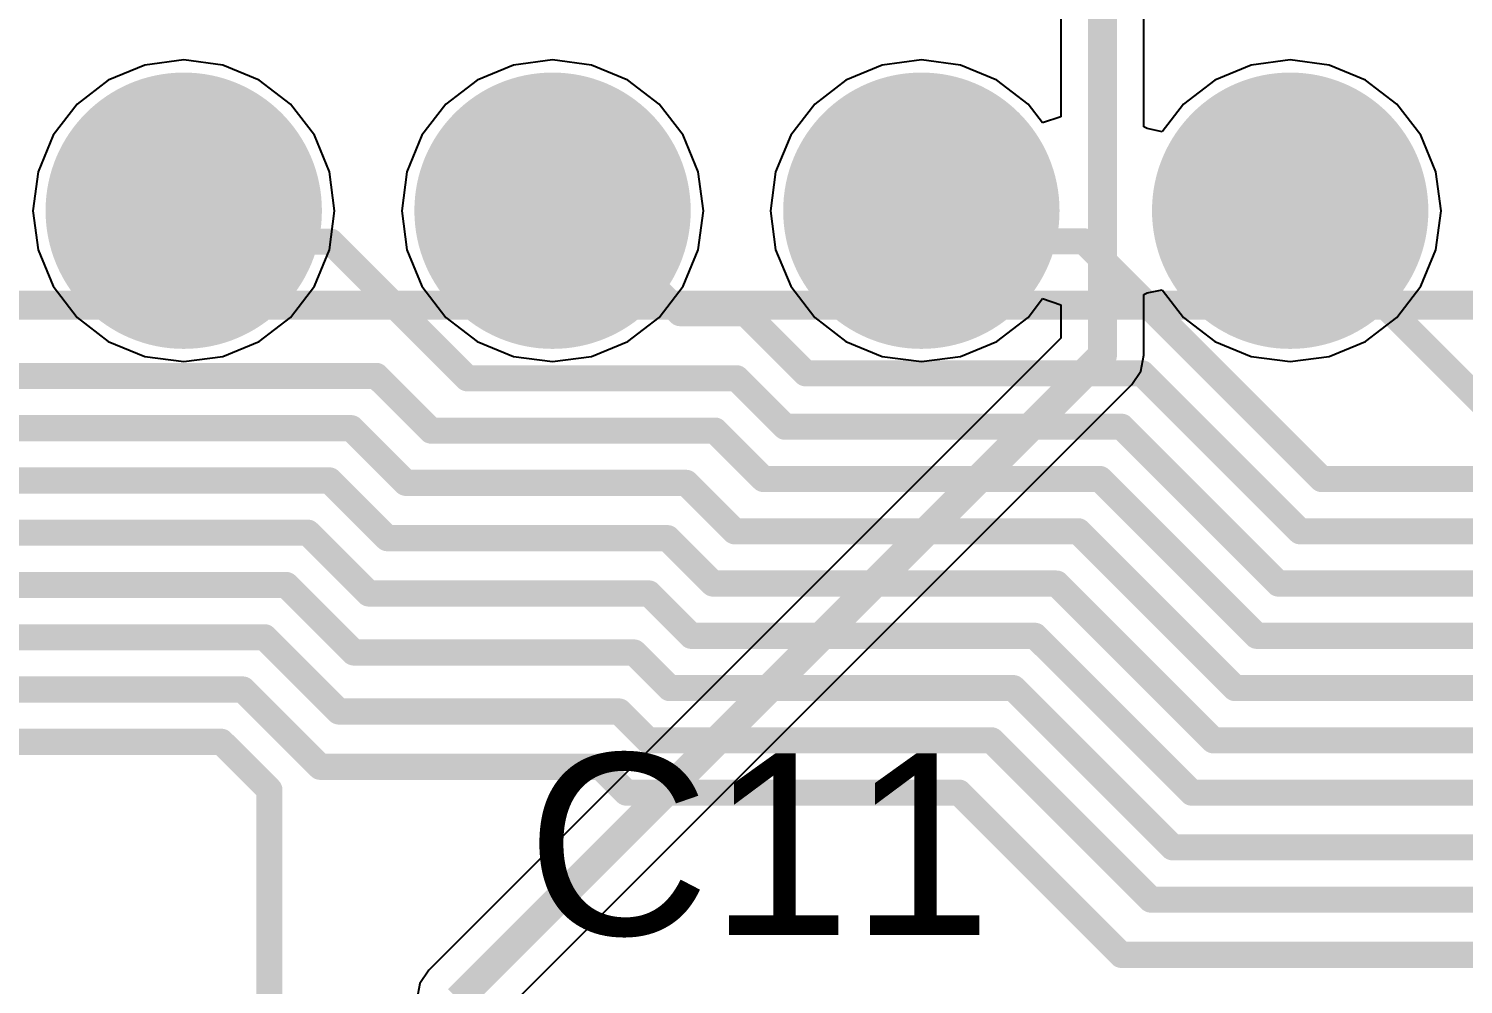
# Model space of a CAD drawing. Header units: inches. Extents: x 0 to 7.57, y 0 to 3.51.
# Drawn here: x 1.4977 to 1.8867, y 2.178 to 2.4372 of the extents above; entities that cross this region are included whole.
import ezdxf

# ---------------------------------------------------------------- set-up
doc = ezdxf.new("R2010")
doc.units = ezdxf.units.IN
doc.header["$MEASUREMENT"] = 0
for name, color, linetype in [('Bottom Courtyard', 56, 'Continuous'), ('Bottom Solder', 6, 'Continuous'), ('L1', 1, 'Continuous'), ('L2', 5, 'Continuous'), ('Multi-Layer', 9, 'Continuous'), ('Pad Holes', 156, 'Continuous'), ('Top Overlay', 2, 'Continuous'), ('Top Solder', 216, 'Continuous')]:
    doc.layers.add(name, color=color, linetype=linetype)
doc.styles.add('Arial', font='', dxfattribs={"height": 0.2})
doc.styles.get('Arial').set_extended_font_data('Arial')

# ---------------------------------------------------------------- blocks, each defined once
blk = doc.blocks.new('FMC_160LCD_V2_B_46')
at = {"layer": 'Bottom Solder'}
h = blk.add_hatch(color=6, dxfattribs=at)
edge = h.paths.add_edge_path()
edge.add_arc((0.0500001, -0.734252), 0.0374645, 0, 360)
h = blk.add_hatch(color=6, dxfattribs=at)
edge = h.paths.add_edge_path()
edge.add_arc((0.1500001, -0.734252), 0.0374645, 0, 360)
h = blk.add_hatch(color=6, dxfattribs=at)
edge = h.paths.add_edge_path()
edge.add_arc((0.2500001, -0.734252), 0.0374645, 0, 360)
h = blk.add_hatch(color=6, dxfattribs=at)
edge = h.paths.add_edge_path()
edge.add_arc((0.3500001, -0.734252), 0.0374645, 0, 360)
at = {"layer": 'L1'}
h = blk.add_hatch(color=1, dxfattribs=at)
edge = h.paths.add_edge_path()
edge.add_arc((0.0500001, -0.734252), 0.0334645, 0, 360)
h = blk.add_hatch(color=1, dxfattribs=at)
edge = h.paths.add_edge_path()
edge.add_arc((0.1500001, -0.734252), 0.0334645, 0, 360)
h = blk.add_hatch(color=1, dxfattribs=at)
edge = h.paths.add_edge_path()
edge.add_arc((0.2500001, -0.734252), 0.0334645, 0, 360)
h = blk.add_hatch(color=1, dxfattribs=at)
edge = h.paths.add_edge_path()
edge.add_arc((0.3500001, -0.734252), 0.0334645, 0, 360)
at = {"layer": 'L2'}
h = blk.add_hatch(color=5, dxfattribs=at)
edge = h.paths.add_edge_path()
edge.add_arc((0.0500001, -0.734252), 0.0334645, 0, 360)
h = blk.add_hatch(color=5, dxfattribs=at)
edge = h.paths.add_edge_path()
edge.add_arc((0.1500001, -0.734252), 0.0334645, 0, 360)
h = blk.add_hatch(color=5, dxfattribs=at)
edge = h.paths.add_edge_path()
edge.add_arc((0.2500001, -0.734252), 0.0334645, 0, 360)
h = blk.add_hatch(color=5, dxfattribs=at)
edge = h.paths.add_edge_path()
edge.add_arc((0.3500001, -0.734252), 0.0334645, 0, 360)
at = {"layer": 'Multi-Layer'}
h = blk.add_hatch(color=9, dxfattribs=at)
edge = h.paths.add_edge_path()
edge.add_arc((0.0500001, -0.734252), 0.0334645, 0, 360)
h = blk.add_hatch(color=9, dxfattribs=at)
edge = h.paths.add_edge_path()
edge.add_arc((0.1500001, -0.734252), 0.0334645, 0, 360)
h = blk.add_hatch(color=9, dxfattribs=at)
edge = h.paths.add_edge_path()
edge.add_arc((0.2500001, -0.734252), 0.0334645, 0, 360)
h = blk.add_hatch(color=9, dxfattribs=at)
edge = h.paths.add_edge_path()
edge.add_arc((0.3500001, -0.734252), 0.0334645, 0, 360)
at = {"layer": 'Pad Holes'}
h = blk.add_hatch(color=7, dxfattribs=at)
edge = h.paths.add_edge_path()
edge.add_arc((0.0500001, -0.734252), 0.0216535, 0, 360)
h = blk.add_hatch(color=7, dxfattribs=at)
edge = h.paths.add_edge_path()
edge.add_arc((0.1500001, -0.734252), 0.0216535, 0, 360)
h = blk.add_hatch(color=7, dxfattribs=at)
edge = h.paths.add_edge_path()
edge.add_arc((0.2500001, -0.734252), 0.0216535, 0, 360)
h = blk.add_hatch(color=7, dxfattribs=at)
edge = h.paths.add_edge_path()
edge.add_arc((0.3500001, -0.734252), 0.0216535, 0, 360)
at = {"layer": 'Top Solder'}
h = blk.add_hatch(color=216, dxfattribs=at)
edge = h.paths.add_edge_path()
edge.add_arc((0.0500001, -0.734252), 0.0374645, 0, 360)
h = blk.add_hatch(color=216, dxfattribs=at)
edge = h.paths.add_edge_path()
edge.add_arc((0.1500001, -0.734252), 0.0374645, 0, 360)
h = blk.add_hatch(color=216, dxfattribs=at)
edge = h.paths.add_edge_path()
edge.add_arc((0.2500001, -0.734252), 0.0374645, 0, 360)
h = blk.add_hatch(color=216, dxfattribs=at)
edge = h.paths.add_edge_path()
edge.add_arc((0.3500001, -0.734252), 0.0374645, 0, 360)
blk = doc.blocks.new('BACKLIGHT_B_52')
at = {"layer": 'Bottom Courtyard'}
blk.add_lwpolyline([(1.4173228, -0.7086614, 0.007874, 0.007874, 0), (-1.4173228, -0.7086614, 0.007874, 0.007874, 0)], format="xyseb", dxfattribs=at)

msp = doc.modelspace()

# ---------------------------------------------------------------- linework, layer by layer
at = {"layer": 'L1'}
for points in [[(1.5397637, 2.3877953, 0.0070866, 0.0070866, 0), (1.548136, 2.379423, 0.0070866, 0.0070866, 0)], [(1.6397637, 2.3877953, 0.0070866, 0.0070866, 0), (1.6465776, 2.3877953, 0.0070866, 0.0070866, 0)], [(1.6465776, 2.3877953, 0.0070866, 0.0070866, 0), (1.6743501, 2.3600228, 0.0070866, 0.0070866, 0)], [(1.7397637, 2.3877953, 0.0070866, 0.0070866, 0), (1.748066, 2.379493, 0.0070866, 0.0070866, 0)], [(1.8397637, 2.3877953, 0.0070866, 0.0070866, 0), (1.8397638, 2.3877953, 0.0070866, 0.0070866, 0)], [(1.8397638, 2.3877953, 0.0070866, 0.0070866, 0), (1.8983467, 2.3292124, 0.0070866, 0.0070866, 0)], [(1.548136, 2.379423, 0.0070866, 0.0070866, 0), (1.579577, 2.379423, 0.0070866, 0.0070866, 0)], [(1.579577, 2.379423, 0.0070866, 0.0070866, 0), (1.6166536, 2.3423464, 0.0070866, 0.0070866, 0)], [(1.748066, 2.379493, 0.0070866, 0.0070866, 0), (1.7838582, 2.379493, 0.0070866, 0.0070866, 0)], [(1.7838582, 2.379493, 0.0070866, 0.0070866, 0), (1.848312, 2.3150392, 0.0070866, 0.0070866, 0)], [(1.6743501, 2.3600228, 0.0070866, 0.0070866, 0), (1.692065, 2.3600228, 0.0070866, 0.0070866, 0)], [(1.692065, 2.3600228, 0.0070866, 0.0070866, 0), (1.708387, 2.3437008, 0.0070866, 0.0070866, 0)], [(1.4930439, 2.343, 0.0070866, 0.0070866, 0), (1.5920001, 2.343, 0.0070866, 0.0070866, 0)], [(1.5920001, 2.343, 0.0070866, 0.0070866, 0), (1.6068269, 2.3281732, 0.0070866, 0.0070866, 0)], [(1.6166536, 2.3423464, 0.0070866, 0.0070866, 0), (1.6896975, 2.3423464, 0.0070866, 0.0070866, 0)], [(1.6896975, 2.3423464, 0.0070866, 0.0070866, 0), (1.7028315, 2.3292124, 0.0070866, 0.0070866, 0)], [(1.708387, 2.3437008, 0.0070866, 0.0070866, 0), (1.7996065, 2.3437008, 0.0070866, 0.0070866, 0)], [(1.7996065, 2.3437008, 0.0070866, 0.0070866, 0), (1.8424413, 2.300866, 0.0070866, 0.0070866, 0)], [(1.4871732, 2.3288268, 0.0070866, 0.0070866, 0), (1.5851732, 2.3288268, 0.0070866, 0.0070866, 0)], [(1.5851732, 2.3288268, 0.0070866, 0.0070866, 0), (1.6, 2.314, 0.0070866, 0.0070866, 0)], [(1.6068269, 2.3281732, 0.0070866, 0.0070866, 0), (1.6838268, 2.3281732, 0.0070866, 0.0070866, 0)], [(1.6838268, 2.3281732, 0.0070866, 0.0070866, 0), (1.6969608, 2.3150392, 0.0070866, 0.0070866, 0)], [(1.7028315, 2.3292124, 0.0070866, 0.0070866, 0), (1.794051, 2.3292124, 0.0070866, 0.0070866, 0)], [(1.794051, 2.3292124, 0.0070866, 0.0070866, 0), (1.8365706, 2.2866928, 0.0070866, 0.0070866, 0)], [(1.6969608, 2.3150392, 0.0070866, 0.0070866, 0), (1.7881803, 2.3150392, 0.0070866, 0.0070866, 0)], [(1.7881803, 2.3150392, 0.0070866, 0.0070866, 0), (1.8306999, 2.2725196, 0.0070866, 0.0070866, 0)], [(1.848312, 2.3150392, 0.0070866, 0.0070866, 0), (2.074725, 2.3150392, 0.0070866, 0.0070866, 0)], [(1.4813025, 2.3146536, 0.0070866, 0.0070866, 0), (1.5793025, 2.3146536, 0.0070866, 0.0070866, 0)], [(1.5793025, 2.3146536, 0.0070866, 0.0070866, 0), (1.5949561, 2.299, 0.0070866, 0.0070866, 0)], [(1.6, 2.314, 0.0070866, 0.0070866, 0), (1.676, 2.314, 0.0070866, 0.0070866, 0)], [(1.676, 2.314, 0.0070866, 0.0070866, 0), (1.689134, 2.300866, 0.0070866, 0.0070866, 0)], [(1.4246318, 2.3004804, 0.0070866, 0.0070866, 0), (1.5734318, 2.3004804, 0.0070866, 0.0070866, 0)], [(1.5734318, 2.3004804, 0.0070866, 0.0070866, 0), (1.5899122, 2.284, 0.0070866, 0.0070866, 0)], [(1.689134, 2.300866, 0.0070866, 0.0070866, 0), (1.7823096, 2.300866, 0.0070866, 0.0070866, 0)], [(1.7823096, 2.300866, 0.0070866, 0.0070866, 0), (1.8248292, 2.2583464, 0.0070866, 0.0070866, 0)], [(1.8424413, 2.300866, 0.0070866, 0.0070866, 0), (2.0666272, 2.300866, 0.0070866, 0.0070866, 0)], [(1.5949561, 2.299, 0.0070866, 0.0070866, 0), (1.6709561, 2.299, 0.0070866, 0.0070866, 0)], [(1.6709561, 2.299, 0.0070866, 0.0070866, 0), (1.6832633, 2.2866928, 0.0070866, 0.0070866, 0)], [(1.4187611, 2.2863072, 0.0070866, 0.0070866, 0), (1.5675611, 2.2863072, 0.0070866, 0.0070866, 0)], [(1.5675611, 2.2863072, 0.0070866, 0.0070866, 0), (1.5858683, 2.268, 0.0070866, 0.0070866, 0)], [(1.5899122, 2.284, 0.0070866, 0.0070866, 0), (1.6659122, 2.284, 0.0070866, 0.0070866, 0)], [(1.6659122, 2.284, 0.0070866, 0.0070866, 0), (1.6773926, 2.2725196, 0.0070866, 0.0070866, 0)], [(1.6832633, 2.2866928, 0.0070866, 0.0070866, 0), (1.7764389, 2.2866928, 0.0070866, 0.0070866, 0)], [(1.7764389, 2.2866928, 0.0070866, 0.0070866, 0), (1.8189585, 2.2441732, 0.0070866, 0.0070866, 0)], [(1.8365706, 2.2866928, 0.0070866, 0.0070866, 0), (2.0594828, 2.2866928, 0.0070866, 0.0070866, 0)], [(1.411866, 2.272134, 0.0070866, 0.0070866, 0), (1.5616904, 2.272134, 0.0070866, 0.0070866, 0)], [(1.5616904, 2.272134, 0.0070866, 0.0070866, 0), (1.5818244, 2.252, 0.0070866, 0.0070866, 0)], [(1.6773926, 2.2725196, 0.0070866, 0.0070866, 0), (1.7705682, 2.2725196, 0.0070866, 0.0070866, 0)], [(1.7705682, 2.2725196, 0.0070866, 0.0070866, 0), (1.8130878, 2.23, 0.0070866, 0.0070866, 0)], [(1.8306999, 2.2725196, 0.0070866, 0.0070866, 0), (2.0536121, 2.2725196, 0.0070866, 0.0070866, 0)], [(1.5858683, 2.268, 0.0070866, 0.0070866, 0), (1.6618683, 2.268, 0.0070866, 0.0070866, 0)], [(1.6618683, 2.268, 0.0070866, 0.0070866, 0), (1.6715219, 2.2583464, 0.0070866, 0.0070866, 0)], [(1.4059953, 2.2579608, 0.0070866, 0.0070866, 0), (1.5558205, 2.2579608, 0.0070866, 0.0070866, 0)], [(1.5558205, 2.2579608, 0.0070866, 0.0070866, 0), (1.5767813, 2.237, 0.0070866, 0.0070866, 0)], [(1.6715219, 2.2583464, 0.0070866, 0.0070866, 0), (1.7646975, 2.2583464, 0.0070866, 0.0070866, 0)], [(1.7646975, 2.2583464, 0.0070866, 0.0070866, 0), (1.8078707, 2.2151732, 0.0070866, 0.0070866, 0)], [(1.8248292, 2.2583464, 0.0070866, 0.0070866, 0), (2.0477414, 2.2583464, 0.0070866, 0.0070866, 0)], [(1.5818244, 2.252, 0.0070866, 0.0070866, 0), (1.6578244, 2.252, 0.0070866, 0.0070866, 0)], [(1.6578244, 2.252, 0.0070866, 0.0070866, 0), (1.6656512, 2.2441732, 0.0070866, 0.0070866, 0)], [(1.4001246, 2.2437876, 0.0070866, 0.0070866, 0), (1.5499498, 2.2437876, 0.0070866, 0.0070866, 0)], [(1.5499498, 2.2437876, 0.0070866, 0.0070866, 0), (1.5629921, 2.2307453, 0.0070866, 0.0070866, 0)], [(1.6656512, 2.2441732, 0.0070866, 0.0070866, 0), (1.7588268, 2.2441732, 0.0070866, 0.0070866, 0)], [(1.7588268, 2.2441732, 0.0070866, 0.0070866, 0), (1.802, 2.201, 0.0070866, 0.0070866, 0)], [(1.8189585, 2.2441732, 0.0070866, 0.0070866, 0), (2.0418707, 2.2441732, 0.0070866, 0.0070866, 0)], [(1.5767813, 2.237, 0.0070866, 0.0070866, 0), (1.6527805, 2.237, 0.0070866, 0.0070866, 0)], [(1.6527805, 2.237, 0.0070866, 0.0070866, 0), (1.6597805, 2.23, 0.0070866, 0.0070866, 0)], [(1.5629921, 2.0408661, 0.0070866, 0.0070866, 0), (1.5629921, 2.2307453, 0.0070866, 0.0070866, 0)], [(1.6597805, 2.23, 0.0070866, 0.0070866, 0), (1.7500005, 2.23, 0.0070866, 0.0070866, 0)], [(1.7500005, 2.23, 0.0070866, 0.0070866, 0), (1.7940005, 2.186, 0.0070866, 0.0070866, 0)], [(1.8130878, 2.23, 0.0070866, 0.0070866, 0), (2.036, 2.23, 0.0070866, 0.0070866, 0)], [(1.8078707, 2.2151732, 0.0070866, 0.0070866, 0), (2.0268268, 2.2151732, 0.0070866, 0.0070866, 0)], [(1.802, 2.201, 0.0070866, 0.0070866, 0), (2.0200441, 2.201, 0.0070866, 0.0070866, 0)], [(1.7940005, 2.186, 0.0070866, 0.0070866, 0), (2.0150001, 2.186, 0.0070866, 0.0070866, 0)]]:
    msp.add_lwpolyline(points, format="xyseb", dxfattribs=at)
for points in [[(1.5379921, 2.3877953, 0.0035433, 0.0035433, 1), (1.5415353, 2.3877953, 0.0035433, 0.0035433, 1)], [(1.6379921, 2.3877953, 0.0035433, 0.0035433, 1), (1.6415353, 2.3877953, 0.0035433, 0.0035433, 1)], [(1.644806, 2.3877953, 0.0035433, 0.0035433, 1), (1.6483492, 2.3877953, 0.0035433, 0.0035433, 1)], [(1.644806, 2.3877953, 0.0035433, 0.0035433, 1), (1.6483492, 2.3877953, 0.0035433, 0.0035433, 1)], [(1.7379921, 2.3877953, 0.0035433, 0.0035433, 1), (1.7415353, 2.3877953, 0.0035433, 0.0035433, 1)], [(1.8379921, 2.3877953, 0.0035433, 0.0035433, 1), (1.8415353, 2.3877953, 0.0035433, 0.0035433, 1)], [(1.8379922, 2.3877953, 0.0035433, 0.0035433, 1), (1.8415354, 2.3877953, 0.0035433, 0.0035433, 1)], [(1.8379922, 2.3877953, 0.0035433, 0.0035433, 1), (1.8415354, 2.3877953, 0.0035433, 0.0035433, 1)], [(1.5463644, 2.379423, 0.0035433, 0.0035433, 1), (1.5499076, 2.379423, 0.0035433, 0.0035433, 1)], [(1.5463644, 2.379423, 0.0035433, 0.0035433, 1), (1.5499076, 2.379423, 0.0035433, 0.0035433, 1)], [(1.5778054, 2.379423, 0.0035433, 0.0035433, 1), (1.5813486, 2.379423, 0.0035433, 0.0035433, 1)], [(1.5778054, 2.379423, 0.0035433, 0.0035433, 1), (1.5813486, 2.379423, 0.0035433, 0.0035433, 1)], [(1.7462944, 2.379493, 0.0035433, 0.0035433, 1), (1.7498376, 2.379493, 0.0035433, 0.0035433, 1)], [(1.7462944, 2.379493, 0.0035433, 0.0035433, 1), (1.7498376, 2.379493, 0.0035433, 0.0035433, 1)], [(1.7820866, 2.379493, 0.0035433, 0.0035433, 1), (1.7856298, 2.379493, 0.0035433, 0.0035433, 1)], [(1.7820866, 2.379493, 0.0035433, 0.0035433, 1), (1.7856298, 2.379493, 0.0035433, 0.0035433, 1)], [(1.6725785, 2.3600228, 0.0035433, 0.0035433, 1), (1.6761217, 2.3600228, 0.0035433, 0.0035433, 1)], [(1.6725785, 2.3600228, 0.0035433, 0.0035433, 1), (1.6761217, 2.3600228, 0.0035433, 0.0035433, 1)], [(1.6902934, 2.3600228, 0.0035433, 0.0035433, 1), (1.6938366, 2.3600228, 0.0035433, 0.0035433, 1)], [(1.6902934, 2.3600228, 0.0035433, 0.0035433, 1), (1.6938366, 2.3600228, 0.0035433, 0.0035433, 1)], [(1.5902285, 2.343, 0.0035433, 0.0035433, 1), (1.5937717, 2.343, 0.0035433, 0.0035433, 1)], [(1.5902285, 2.343, 0.0035433, 0.0035433, 1), (1.5937717, 2.343, 0.0035433, 0.0035433, 1)], [(1.614882, 2.3423464, 0.0035433, 0.0035433, 1), (1.6184252, 2.3423464, 0.0035433, 0.0035433, 1)], [(1.614882, 2.3423464, 0.0035433, 0.0035433, 1), (1.6184252, 2.3423464, 0.0035433, 0.0035433, 1)], [(1.6879259, 2.3423464, 0.0035433, 0.0035433, 1), (1.6914691, 2.3423464, 0.0035433, 0.0035433, 1)], [(1.6879259, 2.3423464, 0.0035433, 0.0035433, 1), (1.6914691, 2.3423464, 0.0035433, 0.0035433, 1)], [(1.7066154, 2.3437008, 0.0035433, 0.0035433, 1), (1.7101586, 2.3437008, 0.0035433, 0.0035433, 1)], [(1.7066154, 2.3437008, 0.0035433, 0.0035433, 1), (1.7101586, 2.3437008, 0.0035433, 0.0035433, 1)], [(1.7978349, 2.3437008, 0.0035433, 0.0035433, 1), (1.8013781, 2.3437008, 0.0035433, 0.0035433, 1)], [(1.7978349, 2.3437008, 0.0035433, 0.0035433, 1), (1.8013781, 2.3437008, 0.0035433, 0.0035433, 1)], [(1.5834016, 2.3288268, 0.0035433, 0.0035433, 1), (1.5869448, 2.3288268, 0.0035433, 0.0035433, 1)], [(1.5834016, 2.3288268, 0.0035433, 0.0035433, 1), (1.5869448, 2.3288268, 0.0035433, 0.0035433, 1)], [(1.6050553, 2.3281732, 0.0035433, 0.0035433, 1), (1.6085985, 2.3281732, 0.0035433, 0.0035433, 1)], [(1.6050553, 2.3281732, 0.0035433, 0.0035433, 1), (1.6085985, 2.3281732, 0.0035433, 0.0035433, 1)], [(1.6820552, 2.3281732, 0.0035433, 0.0035433, 1), (1.6855984, 2.3281732, 0.0035433, 0.0035433, 1)], [(1.6820552, 2.3281732, 0.0035433, 0.0035433, 1), (1.6855984, 2.3281732, 0.0035433, 0.0035433, 1)], [(1.7010599, 2.3292124, 0.0035433, 0.0035433, 1), (1.7046031, 2.3292124, 0.0035433, 0.0035433, 1)], [(1.7010599, 2.3292124, 0.0035433, 0.0035433, 1), (1.7046031, 2.3292124, 0.0035433, 0.0035433, 1)], [(1.7922794, 2.3292124, 0.0035433, 0.0035433, 1), (1.7958226, 2.3292124, 0.0035433, 0.0035433, 1)], [(1.7922794, 2.3292124, 0.0035433, 0.0035433, 1), (1.7958226, 2.3292124, 0.0035433, 0.0035433, 1)], [(1.6951892, 2.3150392, 0.0035433, 0.0035433, 1), (1.6987324, 2.3150392, 0.0035433, 0.0035433, 1)], [(1.6951892, 2.3150392, 0.0035433, 0.0035433, 1), (1.6987324, 2.3150392, 0.0035433, 0.0035433, 1)], [(1.7864087, 2.3150392, 0.0035433, 0.0035433, 1), (1.7899519, 2.3150392, 0.0035433, 0.0035433, 1)], [(1.7864087, 2.3150392, 0.0035433, 0.0035433, 1), (1.7899519, 2.3150392, 0.0035433, 0.0035433, 1)], [(1.8465404, 2.3150392, 0.0035433, 0.0035433, 1), (1.8500836, 2.3150392, 0.0035433, 0.0035433, 1)], [(1.8465404, 2.3150392, 0.0035433, 0.0035433, 1), (1.8500836, 2.3150392, 0.0035433, 0.0035433, 1)], [(1.5775309, 2.3146536, 0.0035433, 0.0035433, 1), (1.5810741, 2.3146536, 0.0035433, 0.0035433, 1)], [(1.5775309, 2.3146536, 0.0035433, 0.0035433, 1), (1.5810741, 2.3146536, 0.0035433, 0.0035433, 1)], [(1.5982284, 2.314, 0.0035433, 0.0035433, 1), (1.6017716, 2.314, 0.0035433, 0.0035433, 1)], [(1.5982284, 2.314, 0.0035433, 0.0035433, 1), (1.6017716, 2.314, 0.0035433, 0.0035433, 1)], [(1.6742284, 2.314, 0.0035433, 0.0035433, 1), (1.6777716, 2.314, 0.0035433, 0.0035433, 1)], [(1.6742284, 2.314, 0.0035433, 0.0035433, 1), (1.6777716, 2.314, 0.0035433, 0.0035433, 1)], [(1.5716602, 2.3004804, 0.0035433, 0.0035433, 1), (1.5752034, 2.3004804, 0.0035433, 0.0035433, 1)], [(1.5716602, 2.3004804, 0.0035433, 0.0035433, 1), (1.5752034, 2.3004804, 0.0035433, 0.0035433, 1)], [(1.6873624, 2.300866, 0.0035433, 0.0035433, 1), (1.6909056, 2.300866, 0.0035433, 0.0035433, 1)], [(1.6873624, 2.300866, 0.0035433, 0.0035433, 1), (1.6909056, 2.300866, 0.0035433, 0.0035433, 1)], [(1.780538, 2.300866, 0.0035433, 0.0035433, 1), (1.7840812, 2.300866, 0.0035433, 0.0035433, 1)], [(1.780538, 2.300866, 0.0035433, 0.0035433, 1), (1.7840812, 2.300866, 0.0035433, 0.0035433, 1)], [(1.8406697, 2.300866, 0.0035433, 0.0035433, 1), (1.8442129, 2.300866, 0.0035433, 0.0035433, 1)], [(1.8406697, 2.300866, 0.0035433, 0.0035433, 1), (1.8442129, 2.300866, 0.0035433, 0.0035433, 1)], [(1.5931845, 2.299, 0.0035433, 0.0035433, 1), (1.5967277, 2.299, 0.0035433, 0.0035433, 1)], [(1.5931845, 2.299, 0.0035433, 0.0035433, 1), (1.5967277, 2.299, 0.0035433, 0.0035433, 1)], [(1.6691845, 2.299, 0.0035433, 0.0035433, 1), (1.6727277, 2.299, 0.0035433, 0.0035433, 1)], [(1.6691845, 2.299, 0.0035433, 0.0035433, 1), (1.6727277, 2.299, 0.0035433, 0.0035433, 1)], [(1.5657895, 2.2863072, 0.0035433, 0.0035433, 1), (1.5693327, 2.2863072, 0.0035433, 0.0035433, 1)], [(1.5657895, 2.2863072, 0.0035433, 0.0035433, 1), (1.5693327, 2.2863072, 0.0035433, 0.0035433, 1)], [(1.5881406, 2.284, 0.0035433, 0.0035433, 1), (1.5916838, 2.284, 0.0035433, 0.0035433, 1)], [(1.5881406, 2.284, 0.0035433, 0.0035433, 1), (1.5916838, 2.284, 0.0035433, 0.0035433, 1)], [(1.6641406, 2.284, 0.0035433, 0.0035433, 1), (1.6676838, 2.284, 0.0035433, 0.0035433, 1)], [(1.6641406, 2.284, 0.0035433, 0.0035433, 1), (1.6676838, 2.284, 0.0035433, 0.0035433, 1)], [(1.6814917, 2.2866928, 0.0035433, 0.0035433, 1), (1.6850349, 2.2866928, 0.0035433, 0.0035433, 1)], [(1.6814917, 2.2866928, 0.0035433, 0.0035433, 1), (1.6850349, 2.2866928, 0.0035433, 0.0035433, 1)], [(1.7746673, 2.2866928, 0.0035433, 0.0035433, 1), (1.7782105, 2.2866928, 0.0035433, 0.0035433, 1)], [(1.7746673, 2.2866928, 0.0035433, 0.0035433, 1), (1.7782105, 2.2866928, 0.0035433, 0.0035433, 1)], [(1.834799, 2.2866928, 0.0035433, 0.0035433, 1), (1.8383422, 2.2866928, 0.0035433, 0.0035433, 1)], [(1.834799, 2.2866928, 0.0035433, 0.0035433, 1), (1.8383422, 2.2866928, 0.0035433, 0.0035433, 1)], [(1.5599188, 2.272134, 0.0035433, 0.0035433, 1), (1.563462, 2.272134, 0.0035433, 0.0035433, 1)], [(1.5599188, 2.272134, 0.0035433, 0.0035433, 1), (1.563462, 2.272134, 0.0035433, 0.0035433, 1)], [(1.675621, 2.2725196, 0.0035433, 0.0035433, 1), (1.6791642, 2.2725196, 0.0035433, 0.0035433, 1)], [(1.675621, 2.2725196, 0.0035433, 0.0035433, 1), (1.6791642, 2.2725196, 0.0035433, 0.0035433, 1)], [(1.7687966, 2.2725196, 0.0035433, 0.0035433, 1), (1.7723398, 2.2725196, 0.0035433, 0.0035433, 1)], [(1.7687966, 2.2725196, 0.0035433, 0.0035433, 1), (1.7723398, 2.2725196, 0.0035433, 0.0035433, 1)], [(1.8289283, 2.2725196, 0.0035433, 0.0035433, 1), (1.8324715, 2.2725196, 0.0035433, 0.0035433, 1)], [(1.8289283, 2.2725196, 0.0035433, 0.0035433, 1), (1.8324715, 2.2725196, 0.0035433, 0.0035433, 1)], [(1.5840967, 2.268, 0.0035433, 0.0035433, 1), (1.5876399, 2.268, 0.0035433, 0.0035433, 1)], [(1.5840967, 2.268, 0.0035433, 0.0035433, 1), (1.5876399, 2.268, 0.0035433, 0.0035433, 1)], [(1.6600967, 2.268, 0.0035433, 0.0035433, 1), (1.6636399, 2.268, 0.0035433, 0.0035433, 1)], [(1.6600967, 2.268, 0.0035433, 0.0035433, 1), (1.6636399, 2.268, 0.0035433, 0.0035433, 1)], [(1.5540489, 2.2579608, 0.0035433, 0.0035433, 1), (1.5575921, 2.2579608, 0.0035433, 0.0035433, 1)], [(1.5540489, 2.2579608, 0.0035433, 0.0035433, 1), (1.5575921, 2.2579608, 0.0035433, 0.0035433, 1)], [(1.6697503, 2.2583464, 0.0035433, 0.0035433, 1), (1.6732935, 2.2583464, 0.0035433, 0.0035433, 1)], [(1.6697503, 2.2583464, 0.0035433, 0.0035433, 1), (1.6732935, 2.2583464, 0.0035433, 0.0035433, 1)], [(1.7629259, 2.2583464, 0.0035433, 0.0035433, 1), (1.7664691, 2.2583464, 0.0035433, 0.0035433, 1)], [(1.7629259, 2.2583464, 0.0035433, 0.0035433, 1), (1.7664691, 2.2583464, 0.0035433, 0.0035433, 1)], [(1.8230576, 2.2583464, 0.0035433, 0.0035433, 1), (1.8266008, 2.2583464, 0.0035433, 0.0035433, 1)], [(1.8230576, 2.2583464, 0.0035433, 0.0035433, 1), (1.8266008, 2.2583464, 0.0035433, 0.0035433, 1)], [(1.5800528, 2.252, 0.0035433, 0.0035433, 1), (1.583596, 2.252, 0.0035433, 0.0035433, 1)], [(1.5800528, 2.252, 0.0035433, 0.0035433, 1), (1.583596, 2.252, 0.0035433, 0.0035433, 1)], [(1.6560528, 2.252, 0.0035433, 0.0035433, 1), (1.659596, 2.252, 0.0035433, 0.0035433, 1)], [(1.6560528, 2.252, 0.0035433, 0.0035433, 1), (1.659596, 2.252, 0.0035433, 0.0035433, 1)], [(1.5481782, 2.2437876, 0.0035433, 0.0035433, 1), (1.5517214, 2.2437876, 0.0035433, 0.0035433, 1)], [(1.5481782, 2.2437876, 0.0035433, 0.0035433, 1), (1.5517214, 2.2437876, 0.0035433, 0.0035433, 1)], [(1.6638796, 2.2441732, 0.0035433, 0.0035433, 1), (1.6674228, 2.2441732, 0.0035433, 0.0035433, 1)], [(1.6638796, 2.2441732, 0.0035433, 0.0035433, 1), (1.6674228, 2.2441732, 0.0035433, 0.0035433, 1)], [(1.7570552, 2.2441732, 0.0035433, 0.0035433, 1), (1.7605984, 2.2441732, 0.0035433, 0.0035433, 1)], [(1.7570552, 2.2441732, 0.0035433, 0.0035433, 1), (1.7605984, 2.2441732, 0.0035433, 0.0035433, 1)], [(1.8171869, 2.2441732, 0.0035433, 0.0035433, 1), (1.8207301, 2.2441732, 0.0035433, 0.0035433, 1)], [(1.8171869, 2.2441732, 0.0035433, 0.0035433, 1), (1.8207301, 2.2441732, 0.0035433, 0.0035433, 1)], [(1.5750097, 2.237, 0.0035433, 0.0035433, 1), (1.5785529, 2.237, 0.0035433, 0.0035433, 1)], [(1.5750097, 2.237, 0.0035433, 0.0035433, 1), (1.5785529, 2.237, 0.0035433, 0.0035433, 1)], [(1.6510089, 2.237, 0.0035433, 0.0035433, 1), (1.6545521, 2.237, 0.0035433, 0.0035433, 1)], [(1.6510089, 2.237, 0.0035433, 0.0035433, 1), (1.6545521, 2.237, 0.0035433, 0.0035433, 1)], [(1.5612205, 2.2307453, 0.0035433, 0.0035433, 1), (1.5647637, 2.2307453, 0.0035433, 0.0035433, 1)], [(1.5612205, 2.2307453, 0.0035433, 0.0035433, 1), (1.5647637, 2.2307453, 0.0035433, 0.0035433, 1)], [(1.6580089, 2.23, 0.0035433, 0.0035433, 1), (1.6615521, 2.23, 0.0035433, 0.0035433, 1)], [(1.6580089, 2.23, 0.0035433, 0.0035433, 1), (1.6615521, 2.23, 0.0035433, 0.0035433, 1)], [(1.7482289, 2.23, 0.0035433, 0.0035433, 1), (1.7517721, 2.23, 0.0035433, 0.0035433, 1)], [(1.7482289, 2.23, 0.0035433, 0.0035433, 1), (1.7517721, 2.23, 0.0035433, 0.0035433, 1)], [(1.8113162, 2.23, 0.0035433, 0.0035433, 1), (1.8148594, 2.23, 0.0035433, 0.0035433, 1)], [(1.8113162, 2.23, 0.0035433, 0.0035433, 1), (1.8148594, 2.23, 0.0035433, 0.0035433, 1)], [(1.8060991, 2.2151732, 0.0035433, 0.0035433, 1), (1.8096423, 2.2151732, 0.0035433, 0.0035433, 1)], [(1.8060991, 2.2151732, 0.0035433, 0.0035433, 1), (1.8096423, 2.2151732, 0.0035433, 0.0035433, 1)], [(1.8002284, 2.201, 0.0035433, 0.0035433, 1), (1.8037716, 2.201, 0.0035433, 0.0035433, 1)], [(1.8002284, 2.201, 0.0035433, 0.0035433, 1), (1.8037716, 2.201, 0.0035433, 0.0035433, 1)], [(1.7922289, 2.186, 0.0035433, 0.0035433, 1), (1.7957721, 2.186, 0.0035433, 0.0035433, 1)], [(1.7922289, 2.186, 0.0035433, 0.0035433, 1), (1.7957721, 2.186, 0.0035433, 0.0035433, 1)]]:
    msp.add_lwpolyline(points, format="xyseb", close=True, dxfattribs=at)
at = {"layer": 'L2'}
for p, q in [((1.777612, 2.4502689), (1.777612, 2.4132963)), ((1.8000912, 2.4105275), (1.8000912, 2.4456133)), ((1.5291777, 2.4273026), (1.5193132, 2.4232166)), ((1.5397637, 2.4286963), (1.5291777, 2.4273026)), ((1.5503497, 2.4273026), (1.5397637, 2.4286963)), ((1.5602142, 2.4232166), (1.5503497, 2.4273026)), ((1.6291777, 2.4273026), (1.6193132, 2.4232166)), ((1.6397637, 2.4286963), (1.6291777, 2.4273026)), ((1.6503497, 2.4273026), (1.6397637, 2.4286963)), ((1.6602142, 2.4232166), (1.6503497, 2.4273026)), ((1.7291777, 2.4273026), (1.7193132, 2.4232166)), ((1.7397637, 2.4286963), (1.7291777, 2.4273026)), ((1.7503497, 2.4273026), (1.7397637, 2.4286963)), ((1.7602142, 2.4232166), (1.7503497, 2.4273026)), ((1.8291777, 2.4273026), (1.8193132, 2.4232166)), ((1.8397637, 2.4286963), (1.8291777, 2.4273026)), ((1.8503497, 2.4273026), (1.8397637, 2.4286963)), ((1.8602142, 2.4232166), (1.8503497, 2.4273026)), ((1.5193132, 2.4232166), (1.5108423, 2.4167167)), ((1.5686851, 2.4167167), (1.5602142, 2.4232166)), ((1.6193132, 2.4232166), (1.6108423, 2.4167167)), ((1.6686851, 2.4167167), (1.6602142, 2.4232166)), ((1.7193132, 2.4232166), (1.7108423, 2.4167167)), ((1.7686851, 2.4167167), (1.7602142, 2.4232166)), ((1.8193132, 2.4232166), (1.8108423, 2.4167167)), ((1.8686851, 2.4167167), (1.8602142, 2.4232166)), ((1.5108423, 2.4167167), (1.5043424, 2.4082458)), ((1.575185, 2.4082458), (1.5686851, 2.4167167)), ((1.6108423, 2.4167167), (1.6043424, 2.4082458)), ((1.675185, 2.4082458), (1.6686851, 2.4167167)), ((1.7108423, 2.4167167), (1.7043424, 2.4082458)), ((1.772612, 2.4115991), (1.7686851, 2.4167167)), ((1.8108423, 2.4167167), (1.8050912, 2.4092217)), ((1.875185, 2.4082458), (1.8686851, 2.4167167)), ((1.777612, 2.4132963), (1.772612, 2.4115991)), ((1.5043424, 2.4082458), (1.5002564, 2.3983813)), ((1.579271, 2.3983813), (1.575185, 2.4082458)), ((1.6043424, 2.4082458), (1.6002564, 2.3983813)), ((1.679271, 2.3983813), (1.675185, 2.4082458)), ((1.7043424, 2.4082458), (1.7002564, 2.3983813)), ((1.8009836, 2.4100485), (1.8000912, 2.4105275)), ((1.8050912, 2.4092217), (1.8009836, 2.4100485)), ((1.879271, 2.3983813), (1.875185, 2.4082458)), ((1.5002564, 2.3983813), (1.4988627, 2.3877953)), ((1.5806647, 2.3877953), (1.579271, 2.3983813)), ((1.6002564, 2.3983813), (1.5988627, 2.3877953)), ((1.6806647, 2.3877953), (1.679271, 2.3983813)), ((1.7002564, 2.3983813), (1.6988627, 2.3877953)), ((1.8806647, 2.3877953), (1.879271, 2.3983813)), ((1.4988627, 2.3877953), (1.5002564, 2.3772093)), ((1.579271, 2.3772093), (1.5806647, 2.3877953)), ((1.5988627, 2.3877953), (1.6002564, 2.3772093)), ((1.679271, 2.3772093), (1.6806647, 2.3877953)), ((1.6988627, 2.3877953), (1.7002564, 2.3772093)), ((1.879271, 2.3772093), (1.8806647, 2.3877953)), ((1.5002564, 2.3772093), (1.5043424, 2.3673448)), ((1.575185, 2.3673448), (1.579271, 2.3772093)), ((1.6002564, 2.3772093), (1.6043424, 2.3673448)), ((1.675185, 2.3673448), (1.679271, 2.3772093)), ((1.7002564, 2.3772093), (1.7043424, 2.3673448)), ((1.875185, 2.3673448), (1.879271, 2.3772093)), ((1.5043424, 2.3673448), (1.5108423, 2.3588739)), ((1.5686851, 2.3588739), (1.575185, 2.3673448)), ((1.6043424, 2.3673448), (1.6108423, 2.3588739)), ((1.6686851, 2.3588739), (1.675185, 2.3673448)), ((1.7043424, 2.3673448), (1.7108423, 2.3588739)), ((1.8000912, 2.3650631), (1.8009836, 2.3655421)), ((1.8000912, 2.3485822), (1.8000912, 2.3650631)), ((1.8009836, 2.3655421), (1.8050912, 2.3663689)), ((1.8050912, 2.3663689), (1.8108423, 2.3588739)), ((1.8686851, 2.3588739), (1.875185, 2.3673448)), ((1.7686851, 2.3588739), (1.772612, 2.3639915)), ((1.772612, 2.3639915), (1.777612, 2.3622943)), ((1.777612, 2.3622943), (1.777612, 2.3532378)), ((1.5108423, 2.3588739), (1.5193132, 2.352374)), ((1.5602142, 2.352374), (1.5686851, 2.3588739)), ((1.6108423, 2.3588739), (1.6193132, 2.352374)), ((1.6602142, 2.352374), (1.6686851, 2.3588739)), ((1.7108423, 2.3588739), (1.7193132, 2.352374)), ((1.7602142, 2.352374), (1.7686851, 2.3588739)), ((1.8108423, 2.3588739), (1.8193132, 2.352374)), ((1.8602142, 2.352374), (1.8686851, 2.3588739)), ((1.5193132, 2.352374), (1.5291777, 2.348288)), ((1.5503497, 2.348288), (1.5602142, 2.352374)), ((1.777612, 2.3532378), (1.6062256, 2.1818514)), ((1.6193132, 2.352374), (1.6291777, 2.348288)), ((1.6503497, 2.348288), (1.6602142, 2.352374)), ((1.7193132, 2.352374), (1.7291777, 2.348288)), ((1.7503497, 2.348288), (1.7602142, 2.352374)), ((1.8193132, 2.352374), (1.8291777, 2.348288)), ((1.8503497, 2.348288), (1.8602142, 2.352374)), ((1.5291777, 2.348288), (1.5397637, 2.3468943)), ((1.5397637, 2.3468943), (1.5503497, 2.348288)), ((1.6291777, 2.348288), (1.6397637, 2.3468943)), ((1.6397637, 2.3468943), (1.6503497, 2.348288)), ((1.7291777, 2.348288), (1.7397637, 2.3468943)), ((1.7397637, 2.3468943), (1.7503497, 2.348288)), ((1.7992356, 2.344281), (1.8000912, 2.3485822)), ((1.8291777, 2.348288), (1.8397637, 2.3468943)), ((1.8397637, 2.3468943), (1.8503497, 2.348288)), ((1.7967992, 2.3406346), (1.7992356, 2.344281)), ((1.6254128, 2.1692482), (1.7967992, 2.3406346)), ((1.6062256, 2.1818514), (1.6037892, 2.178205)), ((1.6037892, 2.178205), (1.6029336, 2.1739038))]:
    msp.add_line(p, q, dxfattribs=at)
for points in [[(1.7888516, 2.3485822, 0.007874, 0.007874, 0), (1.7888516, 2.4502689, 0.007874, 0.007874, 0)], [(1.6141732, 2.1739038, 0.007874, 0.007874, 0), (1.7888516, 2.3485822, 0.007874, 0.007874, 0)]]:
    msp.add_lwpolyline(points, format="xyseb", dxfattribs=at)
msp.add_lwpolyline([(1.7868831, 2.3485822, 0.003937, 0.003937, 1), (1.7908201, 2.3485822, 0.003937, 0.003937, 1)], format="xyseb", close=True, dxfattribs=at)
msp.add_lwpolyline([(1.7868831, 2.3485822, 0.003937, 0.003937, 1), (1.7908201, 2.3485822, 0.003937, 0.003937, 1)], format="xyseb", close=True, dxfattribs=at)

# ---------------------------------------------------------------- block references
at = {"rotation": 180}
for name, p in [('FMC_160LCD_V2_B_46', (1.8897638, 1.6535433)), ('BACKLIGHT_B_52', (1.9685039, 1.6535433))]:
    msp.add_blockref(name, p, dxfattribs=at)

# ---------------------------------------------------------------- texts
at = {"layer": 'Top Overlay', "style": 'Arial'}
msp.add_text('C11', height=0.0492126, dxfattribs=at).set_placement((1.6327036, 2.1914017))

doc.saveas('drawing.dxf')
